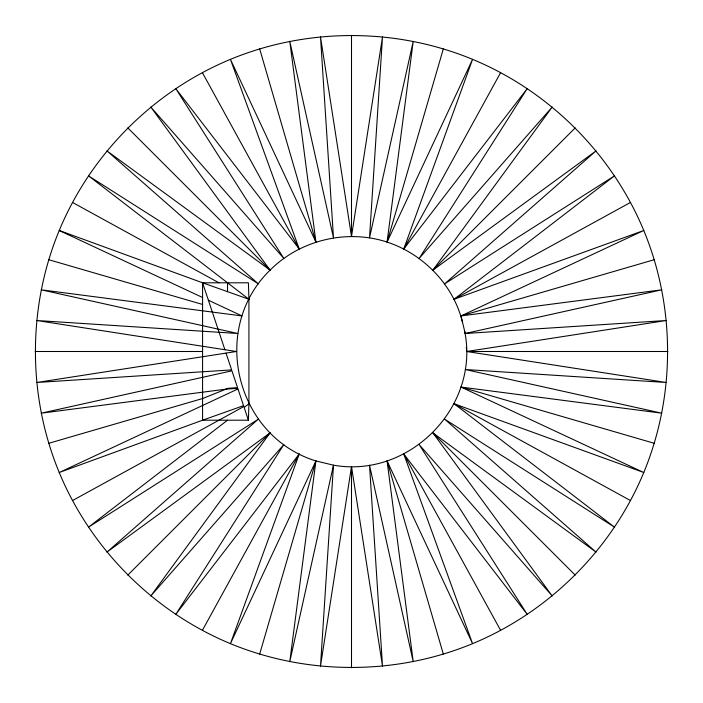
<?xml version="1.0" encoding="UTF-8"?>
<svg xmlns="http://www.w3.org/2000/svg" width="703" height="703" viewBox="0 0 703 703"><rect width="100%" height="100%" fill="white"/><g stroke="black" fill="none" stroke-linecap="round" stroke-linejoin="round"><path stroke-width="1.05" d="M72.506 500.562L243.844 406.536L237.974 388.944L59.228 472.513L202.578 420.201L248.405 420.201L248.924 403.742L248.924 299.258L248.405 282.799L202.578 282.799L59.228 230.487C27.496 307.123 27.496 395.877 59.228 472.513C91.012 549.148 153.799 611.891 230.435 643.649C307.114 675.372 395.886 675.372 472.565 643.649C549.201 611.891 611.988 549.148 643.772 472.513C675.504 395.877 675.504 307.123 643.772 230.487C611.988 153.852 549.201 91.109 472.565 59.351C395.886 27.628 307.114 27.628 230.435 59.351C153.79 91.109 91.012 153.852 59.228 230.487L202.578 297.51M462.477 322.132C453.347 284.768 423.417 254.047 387.081 242.052C346.711 228.87 300.076 240.057 270.093 270.128C209.608 328.74 235.435 436.176 315.919 460.948L289.785 661.646L333.486 465.166C409.348 478.787 480.342 406.624 464.613 331.016M466.52 350.173L466.625 351.5L666.33 320.506L465.21 333.494L460.992 315.937L643.772 230.487L454.076 299.258L614.536 175.82L444.639 283.854L596.039 150.89L432.907 270.128L552.189 107.058L419.173 258.396L527.259 88.569L403.768 248.967L472.565 59.351L387.081 242.052L413.215 41.354L369.514 237.834L382.511 36.802L351.5 236.419L320.489 36.802L333.486 237.834L289.785 41.354L315.919 242.052L230.435 59.351L299.232 248.967L175.741 88.569L283.827 258.396L150.811 107.058L270.093 270.128L106.961 150.89L258.361 283.854L88.464 175.82L248.924 299.258L248.493 300.049M667.85 351.5L466.625 351.5L666.33 382.494L465.21 369.506L661.769 413.188L460.992 387.063L643.772 472.513L454.076 403.742L614.536 527.18L444.639 419.146L596.039 552.11L432.907 432.872L552.189 595.942L419.173 444.604L527.259 614.431L403.768 454.033L472.565 643.649L387.081 460.948L413.215 661.646L369.514 465.166L382.511 666.198L351.5 466.581L320.489 666.198L333.486 465.166L315.919 460.948L230.435 643.649L299.232 454.033L175.741 614.431L283.827 444.604L150.811 595.942L270.093 432.872L106.961 552.11L258.361 419.146L88.464 527.18L227.526 420.201M259.671 654.098L315.919 460.948M387.081 242.052L443.329 48.902M403.768 248.967L500.624 72.62M202.376 630.38L299.232 454.033M127.805 575.098L270.093 432.872M432.907 270.128L575.195 127.902M248.924 403.742L244.134 407.424L248.405 420.201M454.076 299.258L630.494 202.438M243.546 405.657L202.578 420.201L202.578 282.799L248.924 299.258M654.229 259.706L460.992 315.937L661.769 289.812L465.21 333.494M48.771 443.294L202.578 398.539L228.115 388.293L237.544 387.643L231.928 370.806L41.231 413.188L225.997 389.146L235.03 388.487L237.974 388.944M35.15 351.5L202.578 351.5M48.771 259.706L202.578 304.461M460.992 387.063L654.229 443.294M208.387 300.225L242.008 315.937L41.231 289.812L237.79 333.494L36.67 320.506L236.375 351.5L36.67 382.494L231.63 369.901L226.023 353.108M454.076 403.742L630.494 500.562M72.506 202.438L218.932 282.799M127.805 127.902L270.093 270.128M432.907 432.872L575.195 575.098M202.376 72.62L299.232 248.967M403.768 454.033L500.624 630.38M202.578 282.799L224.898 349.716M387.081 460.948L443.329 654.098M259.671 48.902L315.919 242.052M466.317 347.537L466.423 348.855M351.5 35.282L351.5 236.419M351.5 466.581L351.5 667.718M227.526 282.799L227.526 291.657"/></g></svg>
